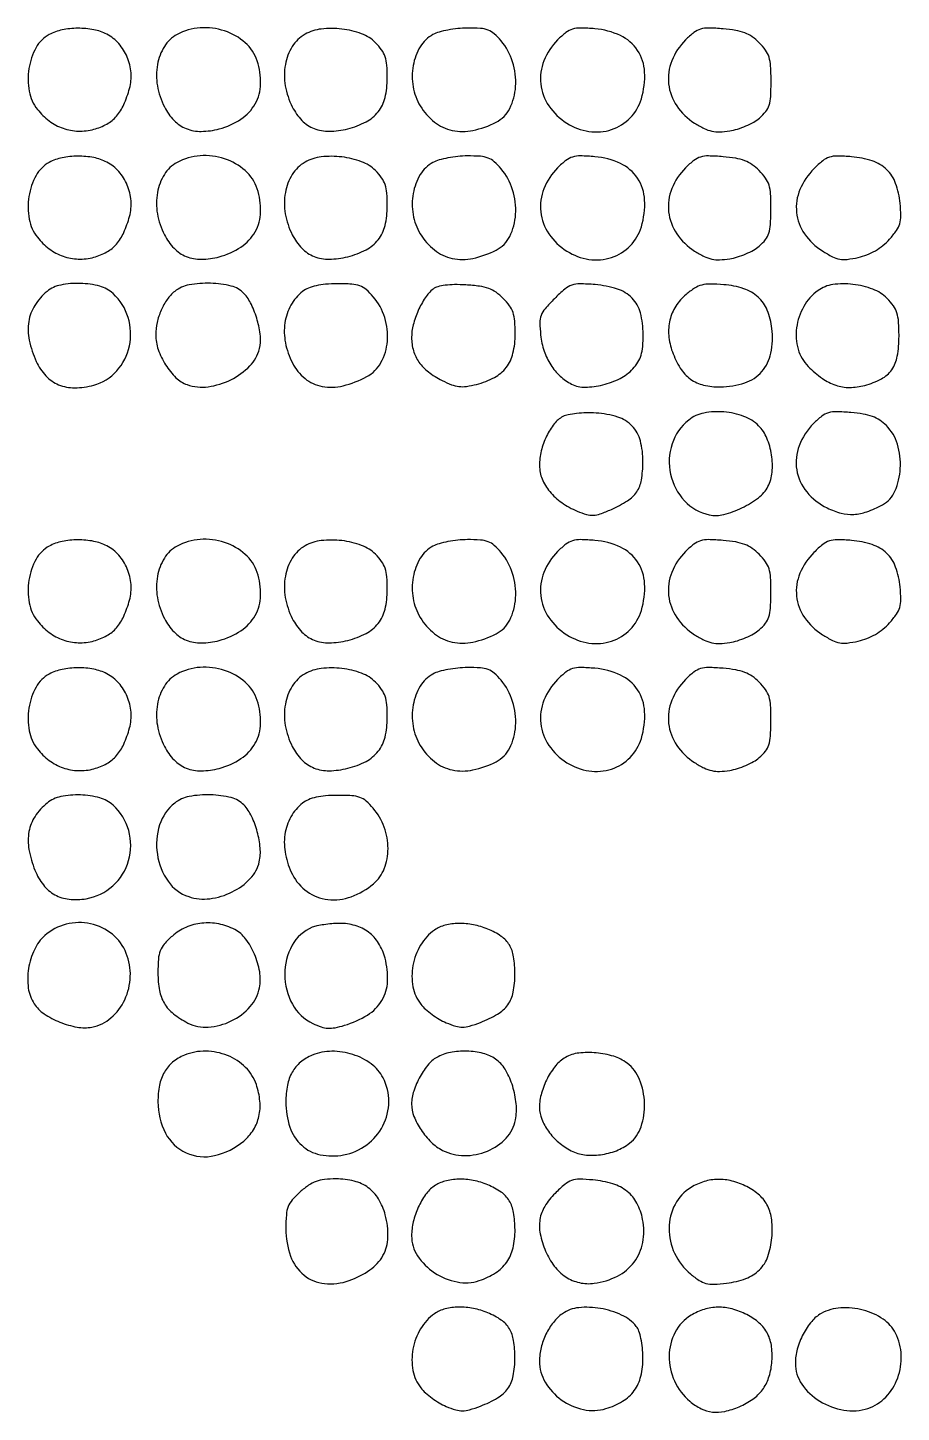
# Model space of a CAD drawing. Extents: x 21 to 1898, y 209 to 908.
# Drawn here: x 969 to 1167, y 209.1 to 523 of the extents above; entities that cross this region are included whole.
import ezdxf

# ---------------------------------------------------------------- set-up
doc = ezdxf.new("R2010")
doc.units = 0

msp = doc.modelspace()

# ---------------------------------------------------------------- linework, layer by layer
for points in [[(973.856065, 521.483598, 0.143724), (970.883801, 518.524721, 0.08648), (969.260998, 513.78127, 0.084088), (969.315975, 508.633095, 0.122623), (971.1679, 504.513679, 0.065903), (973.848416, 501.900581, 0.075848), (976.998217, 500.221969, 0.077511), (980.446547, 499.581926, 0.07309), (983.999954, 499.999987, 0.062563), (986.915071, 501.191439, 0.085529), (989.109958, 502.979476, 0.075293), (990.765701, 505.584123, 0.038), (992.066367, 509.261257, 0.086049), (992.395087, 512.810851, 0.079617), (991.531262, 516.368008, 0.080914), (989.618485, 519.428414, 0.093639), (986.914815, 521.544051, 0.072372), (983.939965, 522.572185, 0.048261), (980.343717, 522.903316, 0.048415), (976.767829, 522.53953, 0.075018)], [(1002.856065, 521.483598, 0.128871), (999.963634, 518.767446, 0.096819), (998.388703, 514.676007, 0.086142), (998.376385, 509.85296, 0.075754), (999.964018, 505.07053, 0.074754), (1002.148626, 502.016769, 0.105283), (1004.920524, 500.157631, 0.099515), (1008.331282, 499.52772, 0.06096), (1012.396573, 500.09034, 0.081479), (1017.329133, 502.304284, 0.119981), (1020.543236, 505.771817, 0.12189), (1021.773331, 510.285147, 0.085778), (1020.995969, 515.512215, 0.132361), (1018.290719, 519.62365, 0.102261), (1013.620998, 522.308686, 0.09734), (1008.058919, 523.001621, 0.10729)], [(1031.856065, 521.541041, 0.125379), (1028.959454, 518.767333, 0.096245), (1027.386906, 514.660848, 0.086118), (1027.377253, 509.846342, 0.075628), (1028.964018, 505.07053, 0.074359), (1031.14867, 502.011625, 0.106965), (1033.906497, 500.168927, 0.099202), (1037.34035, 499.550577, 0.056832), (1041.528379, 500.111463, 0.058063), (1045.6696, 501.682873, 0.107245), (1048.428162, 503.970492, 0.107727), (1049.982988, 507.187945, 0.058951), (1050.5, 511.557837, 0.01888), (1050.387926, 514.524798, 0.06139), (1050.001231, 516.450841, 0.075926), (1049.210914, 517.997772, 0.0404), (1047.81493, 519.639616, 0.108303), (1044.671348, 521.652924, 0.058888), (1040.191887, 522.731226, 0.058506), (1035.53653, 522.73918, 0.100108)], [(1060.856065, 521.483598, 0.133043), (1057.96521, 518.723954, 0.092006), (1056.361214, 514.470134, 0.086085), (1056.335479, 509.653062, 0.095575), (1057.959516, 505.298549, 0.087829), (1061.19248, 501.632866, 0.115834), (1065.206573, 499.732346, 0.106274), (1069.916195, 499.733299, 0.065167), (1075.166708, 501.603046, 0.160312), (1078.246581, 504.712481, 0.100877), (1079.581148, 509.69657, 0.09082), (1078.903632, 515.28771, 0.099773), (1076.286407, 520.071471, 0.0371), (1074.744027, 521.650454, 0.09046), (1073.356253, 522.487105, 0.073749), (1071.591748, 522.87219, 0.018851), (1068.661106, 522.959962, 0.023944), (1066.491189, 522.839111, 0.020861), (1064.239419, 522.509765, 0.021387), (1062.22666, 522.039097, 0.056351)], [(1089.116855, 520.270701, 0.101682), (1085.994976, 515.533977, 0.123047), (1085.279449, 510.273996, 0.123251), (1087.122102, 505.302199, 0.102231), (1091.197256, 501.375478, 0.103989), (1096.210844, 499.511984, 0.116703), (1101.331407, 499.9417, 0.12185), (1105.555987, 502.58197, 0.120227), (1108.088035, 506.899496, 0.084443), (1108.836703, 512.974938, 0.135758), (1107.226652, 517.903614, 0.138056), (1103.339802, 521.249952, 0.088655), (1097.551005, 522.787328, 0.015756), (1094.293028, 522.954379, 0.077579), (1092.475248, 522.707241, 0.094607), (1090.995137, 521.939262, 0.029539)], [(1118.116855, 520.270701, 0.101693), (1115.00018, 515.541649, 0.122529), (1114.279604, 510.28297, 0.123005), (1116.10688, 505.314868, 0.10298), (1120.156321, 501.401319, 0.025632), (1122.314674, 500.188792, 0.060583), (1124.051241, 499.575334, 0.063612), (1125.831734, 499.411956, 0.030763), (1128.1131, 499.634076, 0.036662), (1129.881502, 500.0516, 0.025945), (1131.793594, 500.764834, 0.026319), (1133.558577, 501.64266, 0.049092), (1134.864019, 502.559457, 0.047573), (1136.280703, 504.034097, 0.091214), (1137.047845, 505.47805, 0.063045), (1137.405783, 507.439412, 0.013647), (1137.5, 510.890689, 0.014808), (1137.398714, 514.309979, 0.059709), (1137.0286, 516.361355, 0.080428), (1136.245947, 517.947866, 0.041674), (1134.81493, 519.639616, 0.045063), (1133.213321, 520.975903, 0.059952), (1131.537907, 521.859901, 0.049806), (1129.469786, 522.423852, 0.02099), (1126.608245, 522.782581, 0.015386), (1123.30828, 522.954234, 0.077357), (1121.481929, 522.709504, 0.095142), (1119.999579, 521.942807, 0.029598)], [(973.856065, 492.483598, 0.143724), (970.883801, 489.524721, 0.08648), (969.260998, 484.78127, 0.084088), (969.315975, 479.633095, 0.122623), (971.1679, 475.513679, 0.065903), (973.848416, 472.900581, 0.075848), (976.998217, 471.221969, 0.077511), (980.446547, 470.581926, 0.07309), (983.999954, 470.999987, 0.062563), (986.915071, 472.191439, 0.085529), (989.109958, 473.979476, 0.075293), (990.765701, 476.584123, 0.038), (992.066367, 480.261257, 0.086049), (992.395087, 483.810851, 0.079617), (991.531262, 487.368008, 0.080914), (989.618485, 490.428414, 0.093639), (986.914815, 492.544051, 0.072372), (983.939965, 493.572185, 0.048261), (980.343717, 493.903316, 0.048415), (976.767829, 493.53953, 0.075018)], [(1002.856065, 492.483598, 0.128871), (999.963634, 489.767446, 0.096819), (998.388703, 485.676007, 0.086142), (998.376385, 480.85296, 0.075754), (999.964018, 476.07053, 0.074754), (1002.148626, 473.016769, 0.105283), (1004.920524, 471.157631, 0.099515), (1008.331282, 470.52772, 0.06096), (1012.396573, 471.09034, 0.081479), (1017.329133, 473.304284, 0.119981), (1020.543236, 476.771817, 0.12189), (1021.773331, 481.285147, 0.085778), (1020.995969, 486.512215, 0.132361), (1018.290719, 490.62365, 0.102261), (1013.620998, 493.308686, 0.09734), (1008.058919, 494.001621, 0.10729)], [(1031.856065, 492.541041, 0.125379), (1028.959454, 489.767333, 0.096245), (1027.386906, 485.660848, 0.086118), (1027.377253, 480.846342, 0.075628), (1028.964018, 476.07053, 0.074359), (1031.14867, 473.011625, 0.106965), (1033.906497, 471.168927, 0.099202), (1037.34035, 470.550577, 0.056832), (1041.528379, 471.111463, 0.058063), (1045.6696, 472.682873, 0.107245), (1048.428162, 474.970492, 0.107727), (1049.982988, 478.187945, 0.058951), (1050.5, 482.557837, 0.01888), (1050.387926, 485.524798, 0.06139), (1050.001231, 487.450841, 0.075926), (1049.210914, 488.997772, 0.0404), (1047.81493, 490.639616, 0.108303), (1044.671348, 492.652924, 0.058888), (1040.191887, 493.731226, 0.058506), (1035.53653, 493.73918, 0.100108)], [(1060.856065, 492.483598, 0.133043), (1057.96521, 489.723954, 0.092006), (1056.361214, 485.470134, 0.086085), (1056.335479, 480.653062, 0.095575), (1057.959516, 476.298549, 0.087829), (1061.19248, 472.632866, 0.115834), (1065.206573, 470.732346, 0.106274), (1069.916195, 470.733299, 0.065167), (1075.166708, 472.603046, 0.160312), (1078.246581, 475.712481, 0.100877), (1079.581148, 480.69657, 0.09082), (1078.903632, 486.28771, 0.099773), (1076.286407, 491.071471, 0.0371), (1074.744027, 492.650454, 0.09046), (1073.356253, 493.487105, 0.073749), (1071.591748, 493.87219, 0.018851), (1068.661106, 493.959962, 0.023944), (1066.491189, 493.839111, 0.020861), (1064.239419, 493.509765, 0.021387), (1062.22666, 493.039097, 0.056351)], [(1089.116855, 491.270701, 0.101682), (1085.994976, 486.533977, 0.123047), (1085.279449, 481.273996, 0.123251), (1087.122102, 476.302199, 0.102231), (1091.197256, 472.375478, 0.103989), (1096.210844, 470.511984, 0.116703), (1101.331407, 470.9417, 0.12185), (1105.555987, 473.58197, 0.120227), (1108.088035, 477.899496, 0.084443), (1108.836703, 483.974938, 0.135758), (1107.226652, 488.903614, 0.138056), (1103.339802, 492.249952, 0.088655), (1097.551005, 493.787328, 0.015756), (1094.293028, 493.954379, 0.077579), (1092.475248, 493.707241, 0.094607), (1090.995137, 492.939262, 0.029539)], [(1118.116855, 491.270701, 0.101693), (1115.00018, 486.541649, 0.122529), (1114.279604, 481.28297, 0.123005), (1116.10688, 476.314868, 0.10298), (1120.156321, 472.401319, 0.025632), (1122.314674, 471.188792, 0.060583), (1124.051241, 470.575334, 0.063612), (1125.831734, 470.411956, 0.030763), (1128.1131, 470.634076, 0.036225), (1129.878827, 471.04934, 0.025885), (1131.782699, 471.755462, 0.026284), (1133.535972, 472.622974, 0.049624), (1134.82693, 473.527554, 0.04933), (1136.215417, 474.983018, 0.089428), (1136.980045, 476.434356, 0.061491), (1137.347609, 478.412885, 0.013693), (1137.462911, 481.856507, 0.014473), (1137.383929, 485.31124, 0.060345), (1137.027506, 487.358774, 0.081854), (1136.251902, 488.939164, 0.041372), (1134.81493, 490.637336, 0.045021), (1133.213029, 491.975251, 0.06004), (1131.538336, 492.859763, 0.049876), (1129.470855, 493.423769, 0.020981), (1126.608245, 493.782581, 0.015386), (1123.30828, 493.954234, 0.077357), (1121.481929, 493.709504, 0.095142), (1119.999579, 492.942807, 0.029598)], [(1147.223394, 491.069547, 0.097321), (1144.040287, 486.329511, 0.125685), (1143.273852, 481.16308, 0.126906), (1145.078511, 476.298592, 0.100332), (1149.148469, 472.406275, 0.022878), (1151.413035, 471.117632, 0.073193), (1153.055174, 470.563449, 0.075091), (1154.764249, 470.513104, 0.024935), (1157.24123, 470.939087, 0.03885), (1159.242123, 471.553282, 0.038038), (1161.138775, 472.473048, 0.038207), (1162.866225, 473.66489, 0.040022), (1164.363507, 475.088908, 0.028355), (1165.919735, 477.03805, 0.083138), (1166.666509, 478.579328, 0.075119), (1166.910028, 480.36775, 0.020295), (1166.751744, 483.231848, 0.063124), (1165.736463, 487.732446, 0.115234), (1163.691946, 490.870743, 0.112491), (1160.429867, 492.825645, 0.058344), (1155.75031, 493.7708, 0.016601), (1152.5191, 493.931001, 0.080958), (1150.712492, 493.666776, 0.093678), (1149.211609, 492.859267, 0.026252)], [(973.36704, 463.227764, 0.083128), (970.584495, 460.08129, 0.101711), (969.220433, 456.407235, 0.090874), (969.341186, 452.168199, 0.054182), (970.923852, 447.359931, 0.080316), (973.090446, 444.099654, 0.108467), (975.987735, 442.083778, 0.101303), (979.620193, 441.385631, 0.062832), (983.937585, 441.983193, 0.14543), (989.155095, 445.195502, 0.13106), (992.031568, 450.865823, 0.127256), (991.743949, 457.350363, 0.13339), (988.338373, 462.75, 0.120787), (985.321607, 464.407803, 0.057607), (980.914584, 465.060284, 0.057618), (976.476856, 464.690178, 0.121216)], [(1002.301352, 463.227764, 0.073698), (1000.605679, 461.435186, 0.049571), (999.22399, 458.973341, 0.047919), (998.308753, 456.179818, 0.055267), (998, 453.395062, 0.084681), (998.565908, 450.077595, 0.056155), (1000.250123, 446.591975, 0.057473), (1002.589668, 443.681768, 0.111313), (1005.110591, 442.111292, 0.117725), (1009.865518, 441.629128, 0.082248), (1015.038924, 443.214954, 0.083964), (1019.327816, 446.336167, 0.132836), (1021.53426, 450.280482, 0.089233), (1021.727421, 453.120503, 0.041727), (1021.016117, 456.750671, 0.041579), (1019.691116, 460.270764, 0.076878), (1017.978247, 462.792974, 0.146596), (1015.129555, 464.460749, 0.052751), (1010.424661, 465.090848, 0.052626), (1005.596224, 464.71624, 0.121456)], [(1031.301352, 463.227764, 0.09957), (1028.636655, 460.104081, 0.091533), (1027.28623, 456.099244, 0.084458), (1027.402666, 451.595827, 0.069456), (1028.976864, 447.045349, 0.103586), (1031.847255, 443.482551, 0.126423), (1035.718287, 441.685298, 0.107912), (1040.464605, 441.836457, 0.061218), (1045.850263, 443.919863, 0.144725), (1049.067944, 447.095687, 0.106318), (1050.522045, 451.921741, 0.096928), (1049.913405, 457.311876, 0.098772), (1047.317345, 462.034703, 0.037255), (1045.722433, 463.666457, 0.094289), (1044.300609, 464.507795, 0.072112), (1042.445211, 464.888387, 0.015569), (1039.161106, 464.977764, 0.019637), (1036.52128, 464.863663, 0.034167), (1034.354727, 464.534509, 0.041742), (1032.619283, 463.992889, 0.070138)], [(1060.903675, 463.779792, 0.078379), (1059.108121, 461.807692, 0.040784), (1057.507335, 458.881733, 0.040396), (1056.374188, 455.661377, 0.064487), (1056, 452.772166, 0.071359), (1056.427514, 449.791909, 0.083274), (1057.67292, 447.221062, 0.074913), (1059.813624, 444.999336, 0.045701), (1062.900302, 443.050862, 0.025784), (1065.054678, 442.088294, 0.064198), (1066.727645, 441.678163, 0.064322), (1068.447998, 441.706166, 0.025965), (1070.755379, 442.165877, 0.060591), (1074.764409, 443.719039, 0.106771), (1077.461426, 446.006338, 0.105662), (1078.99118, 449.221173, 0.058464), (1079.5, 453.557837, 0.018899), (1079.387594, 456.530682, 0.061756), (1078.999318, 458.456587, 0.07611), (1078.20397, 460.006102, 0.039833), (1076.794286, 461.660259, 0.043788), (1075.14389, 463.044396, 0.066494), (1073.483375, 463.903752, 0.052976), (1071.392053, 464.413146, 0.018324), (1068.294286, 464.712779, 0.017107), (1065.731133, 464.778334, 0.029242), (1063.596177, 464.634845, 0.035102), (1061.937159, 464.305879, 0.102824)], [(1088.394997, 461.594997, 0.01859), (1086.289348, 459.326663, 0.087136), (1085.381677, 457.802823, 0.094931), (1085.086537, 456.124601, 0.024262), (1085.263031, 453.358755, 0.051206), (1086.054222, 449.728074, 0.061493), (1087.541302, 446.567012, 0.065608), (1089.653126, 444.026842, 0.072637), (1092.284992, 442.221767, 0.117565), (1095.357089, 441.52803, 0.058084), (1099.348187, 442.041696, 0.056664), (1103.271131, 443.505972, 0.086756), (1106.167758, 445.67857, 0.04977), (1107.324179, 447.18492, 0.066973), (1108.026957, 448.752199, 0.052703), (1108.390558, 450.722671, 0.019294), (1108.5, 453.557837, 0.064591), (1107.873642, 458.386232, 0.129017), (1105.991492, 461.714844, 0.123425), (1102.65052, 463.781403, 0.05646), (1097.586935, 464.784348, 0.016306), (1094.150327, 464.956769, 0.088101), (1092.311651, 464.663388, 0.093544), (1090.737978, 463.761276, 0.019586)], [(1118.237808, 462.546648, 0.075222), (1115.898563, 459.885595, 0.0839), (1114.558018, 456.746113, 0.081155), (1114.298381, 453.253188, 0.064895), (1115.113395, 449.562957, 0.053067), (1116.91809, 445.85549, 0.094734), (1119.216588, 443.37805, 0.099402), (1122.183907, 441.996318, 0.063174), (1125.98427, 441.570972, 0.076517), (1131.530327, 442.508492, 0.132891), (1135.399112, 445.067772, 0.132619), (1137.454615, 449.232948, 0.076052), (1137.696622, 454.867702, 0.070722), (1136.64451, 458.986422, 0.111287), (1134.553058, 461.959989, 0.1053), (1131.293509, 463.853819, 0.05851), (1126.768733, 464.769272, 0.017735), (1123.69391, 464.914732, 0.066768), (1121.782635, 464.681299, 0.079429), (1120.174873, 463.976014, 0.031907)], [(1148.144367, 463.438605, 0.107861), (1144.886261, 459.803658, 0.097201), (1143.284459, 455.003796, 0.101206), (1143.643736, 450.11934, 0.128259), (1145.924209, 446.229637, 0.041085), (1149.119182, 443.520613, 0.074289), (1152.166139, 441.961936, 0.082949), (1155.294701, 441.460189, 0.064222), (1158.720087, 441.924627, 0.056208), (1162.507262, 443.416806, 0.119128), (1164.853325, 445.494327, 0.109546), (1166.107293, 448.539119, 0.043139), (1166.5, 453.08226, 0.015832), (1166.395851, 456.370697, 0.060254), (1166.021378, 458.386414, 0.079241), (1165.236749, 459.961382, 0.041286), (1163.81493, 461.639616, 0.106278), (1160.572753, 463.734421, 0.061973), (1156.055341, 464.830753, 0.062767), (1151.495893, 464.780281, 0.122782)], [(1090.302554, 434.858744, 0.110182), (1088.324799, 433.226665, 0.054107), (1086.600735, 430.435226, 0.051116), (1085.40427, 427.08517, 0.060294), (1085, 423.744894, 0.09752), (1085.593863, 420.729033, 0.075665), (1087.317414, 417.853021, 0.067554), (1090.035377, 415.346459, 0.05362), (1093.53805, 413.419655, 0.026321), (1095.686494, 412.652049, 0.085347), (1097.184062, 412.471112, 0.074779), (1098.761739, 412.789813, 0.017182), (1101.2888, 413.807853, 0.036978), (1104.970601, 415.777585, 0.104998), (1107.040501, 417.802445, 0.10634), (1108.094407, 420.477647, 0.038493), (1108.44885, 424.567397, 0.064998), (1107.867207, 429.378476, 0.129363), (1106.015462, 432.70907, 0.126379), (1102.729346, 434.744895, 0.060577), (1097.81493, 435.650451, 0.020939), (1095.618927, 435.692936, 0.020621), (1093.415761, 435.552265, 0.021012), (1091.500065, 435.268577, 0.07047)], [(1118.822391, 434.082657, 0.14852), (1115.053665, 428.662959, 0.132515), (1114.715287, 421.796053, 0.134574), (1117.867432, 415.767842, 0.154846), (1123.5, 412.586055, 0.11532), (1126.766586, 412.660133, 0.049391), (1130.890876, 414.170291, 0.049369), (1134.651066, 416.467207, 0.111938), (1136.788003, 419, 0.097344), (1137.72996, 422.229422, 0.060553), (1137.606351, 426.186261, 0.0606), (1136.539185, 429.994158, 0.098089), (1134.6745, 432.780045, 0.108247), (1131.346473, 434.911999, 0.06813), (1126.820277, 435.914824, 0.068918), (1122.25613, 435.660656, 0.119323)], [(1147.116855, 433.270701, 0.105379), (1143.868687, 428.263009, 0.132284), (1143.305283, 422.779871, 0.133276), (1145.56967, 417.785098, 0.107746), (1150.217387, 414.13681, 0.047962), (1153.401404, 412.956515, 0.079232), (1156.248608, 412.667944, 0.073221), (1159.198911, 413.276163, 0.035492), (1162.723463, 414.852002, 0.169105), (1165.581607, 417.954914, 0.089831), (1166.787632, 423.102475, 0.084961), (1166.129109, 428.630914, 0.124976), (1163.639621, 432.814925, 0.05057), (1162.136599, 434.041196, 0.057398), (1160.478192, 434.880728, 0.046897), (1158.40848, 435.431806, 0.020942), (1155.608245, 435.782581, 0.015386), (1152.30828, 435.954234, 0.077357), (1150.481929, 435.709504, 0.095142), (1148.999579, 434.942807, 0.029598)], [(973.856065, 405.483598, 0.143724), (970.883801, 402.524721, 0.08648), (969.260998, 397.78127, 0.084088), (969.315975, 392.633095, 0.122623), (971.1679, 388.513679, 0.065903), (973.848416, 385.900581, 0.075848), (976.998217, 384.221969, 0.077511), (980.446547, 383.581926, 0.07309), (983.999954, 383.999987, 0.062563), (986.915071, 385.191439, 0.085529), (989.109958, 386.979476, 0.075293), (990.765701, 389.584123, 0.038), (992.066367, 393.261257, 0.086049), (992.395087, 396.810851, 0.079617), (991.531262, 400.368008, 0.080914), (989.618485, 403.428414, 0.093639), (986.914815, 405.544051, 0.072372), (983.939965, 406.572185, 0.048261), (980.343717, 406.903316, 0.048415), (976.767829, 406.53953, 0.075018)], [(1002.856065, 405.483598, 0.128871), (999.963634, 402.767446, 0.096819), (998.388703, 398.676007, 0.086142), (998.376385, 393.85296, 0.075754), (999.964018, 389.07053, 0.074754), (1002.148626, 386.016769, 0.105283), (1004.920524, 384.157631, 0.099515), (1008.331282, 383.52772, 0.06096), (1012.396573, 384.09034, 0.081479), (1017.329133, 386.304284, 0.119981), (1020.543236, 389.771817, 0.12189), (1021.773331, 394.285147, 0.085778), (1020.995969, 399.512215, 0.132361), (1018.290719, 403.62365, 0.102261), (1013.620998, 406.308686, 0.09734), (1008.058919, 407.001621, 0.10729)], [(1031.856065, 405.541041, 0.125379), (1028.959454, 402.767333, 0.096245), (1027.386906, 398.660848, 0.086118), (1027.377253, 393.846342, 0.075628), (1028.964018, 389.07053, 0.074359), (1031.14867, 386.011625, 0.106965), (1033.906497, 384.168927, 0.099202), (1037.34035, 383.550577, 0.056832), (1041.528379, 384.111463, 0.058063), (1045.6696, 385.682873, 0.107245), (1048.428162, 387.970492, 0.107727), (1049.982988, 391.187945, 0.058951), (1050.5, 395.557837, 0.01888), (1050.387926, 398.524798, 0.06139), (1050.001231, 400.450841, 0.075926), (1049.210914, 401.997772, 0.0404), (1047.81493, 403.639616, 0.108303), (1044.671348, 405.652924, 0.058888), (1040.191887, 406.731226, 0.058506), (1035.53653, 406.73918, 0.100108)], [(1060.856065, 405.483598, 0.133043), (1057.96521, 402.723954, 0.092006), (1056.361214, 398.470134, 0.086085), (1056.335479, 393.653062, 0.095575), (1057.959516, 389.298549, 0.087829), (1061.19248, 385.632866, 0.115834), (1065.206573, 383.732346, 0.106274), (1069.916195, 383.733299, 0.065167), (1075.166708, 385.603046, 0.160312), (1078.246581, 388.712481, 0.100877), (1079.581148, 393.69657, 0.09082), (1078.903632, 399.28771, 0.099773), (1076.286407, 404.071471, 0.0371), (1074.744027, 405.650454, 0.09046), (1073.356253, 406.487105, 0.073749), (1071.591748, 406.87219, 0.018851), (1068.661106, 406.959962, 0.023944), (1066.491189, 406.839111, 0.020861), (1064.239419, 406.509765, 0.021387), (1062.22666, 406.039097, 0.056351)], [(1089.116855, 404.270701, 0.101682), (1085.994976, 399.533977, 0.123047), (1085.279449, 394.273996, 0.123251), (1087.122102, 389.302199, 0.102231), (1091.197256, 385.375478, 0.103989), (1096.210844, 383.511984, 0.116703), (1101.331407, 383.9417, 0.12185), (1105.555987, 386.58197, 0.120227), (1108.088035, 390.899496, 0.084443), (1108.836703, 396.974938, 0.135758), (1107.226652, 401.903614, 0.138056), (1103.339802, 405.249952, 0.088655), (1097.551005, 406.787328, 0.015756), (1094.293028, 406.954379, 0.077579), (1092.475248, 406.707241, 0.094607), (1090.995137, 405.939262, 0.029539)], [(1118.116855, 404.270701, 0.101693), (1115.00018, 399.541649, 0.122529), (1114.279604, 394.28297, 0.123005), (1116.10688, 389.314868, 0.10298), (1120.156321, 385.401319, 0.025632), (1122.314674, 384.188792, 0.060583), (1124.051241, 383.575334, 0.063612), (1125.831734, 383.411956, 0.030763), (1128.1131, 383.634076, 0.036225), (1129.878827, 384.04934, 0.025885), (1131.782699, 384.755462, 0.026284), (1133.535972, 385.622974, 0.049624), (1134.82693, 386.527554, 0.04933), (1136.215417, 387.983018, 0.089428), (1136.980045, 389.434356, 0.061491), (1137.347609, 391.412885, 0.013693), (1137.462911, 394.856507, 0.014473), (1137.383929, 398.31124, 0.060345), (1137.027506, 400.358774, 0.081854), (1136.251902, 401.939164, 0.041372), (1134.81493, 403.637336, 0.045021), (1133.213029, 404.975251, 0.06004), (1131.538336, 405.859763, 0.049876), (1129.470855, 406.423769, 0.020981), (1126.608245, 406.782581, 0.015386), (1123.30828, 406.954234, 0.077357), (1121.481929, 406.709504, 0.095142), (1119.999579, 405.942807, 0.029598)], [(1147.223394, 404.069547, 0.097321), (1144.040287, 399.329511, 0.125685), (1143.273852, 394.16308, 0.126906), (1145.078511, 389.298592, 0.100332), (1149.148469, 385.406275, 0.022878), (1151.413035, 384.117632, 0.073193), (1153.055174, 383.563449, 0.075091), (1154.764249, 383.513104, 0.024935), (1157.24123, 383.939087, 0.03885), (1159.242123, 384.553282, 0.038038), (1161.138775, 385.473048, 0.038207), (1162.866225, 386.66489, 0.040022), (1164.363507, 388.088908, 0.028355), (1165.919735, 390.03805, 0.083138), (1166.666509, 391.579328, 0.075119), (1166.910028, 393.36775, 0.020295), (1166.751744, 396.231848, 0.063124), (1165.736463, 400.732446, 0.115234), (1163.691946, 403.870743, 0.112491), (1160.429867, 405.825645, 0.058344), (1155.75031, 406.7708, 0.016601), (1152.5191, 406.931001, 0.080958), (1150.712492, 406.666776, 0.093678), (1149.211609, 405.859267, 0.026252)], [(973.856065, 376.483598, 0.143724), (970.883801, 373.524721, 0.08648), (969.260998, 368.78127, 0.084088), (969.315975, 363.633095, 0.122623), (971.1679, 359.513679, 0.065903), (973.848416, 356.900581, 0.075848), (976.998217, 355.221969, 0.077511), (980.446547, 354.581926, 0.07309), (983.999954, 354.999987, 0.062563), (986.915071, 356.191439, 0.085529), (989.109958, 357.979476, 0.075293), (990.765701, 360.584123, 0.038), (992.066367, 364.261257, 0.086049), (992.395087, 367.810851, 0.079617), (991.531262, 371.368008, 0.080914), (989.618485, 374.428414, 0.093639), (986.914815, 376.544051, 0.072372), (983.939965, 377.572185, 0.048261), (980.343717, 377.903316, 0.048415), (976.767829, 377.53953, 0.075018)], [(1002.856065, 376.483598, 0.128871), (999.963634, 373.767446, 0.096819), (998.388703, 369.676007, 0.086142), (998.376385, 364.85296, 0.075754), (999.964018, 360.07053, 0.074754), (1002.148626, 357.016769, 0.105283), (1004.920524, 355.157631, 0.099515), (1008.331282, 354.52772, 0.06096), (1012.396573, 355.09034, 0.081479), (1017.329133, 357.304284, 0.119981), (1020.543236, 360.771817, 0.12189), (1021.773331, 365.285147, 0.085778), (1020.995969, 370.512215, 0.132361), (1018.290719, 374.62365, 0.102261), (1013.620998, 377.308686, 0.09734), (1008.058919, 378.001621, 0.10729)], [(1031.856065, 376.541041, 0.125379), (1028.959454, 373.767333, 0.096245), (1027.386906, 369.660848, 0.086118), (1027.377253, 364.846342, 0.075628), (1028.964018, 360.07053, 0.074359), (1031.14867, 357.011625, 0.106965), (1033.906497, 355.168927, 0.099202), (1037.34035, 354.550577, 0.056832), (1041.528379, 355.111463, 0.058063), (1045.6696, 356.682873, 0.107245), (1048.428162, 358.970492, 0.107727), (1049.982988, 362.187945, 0.058951), (1050.5, 366.557837, 0.01888), (1050.387926, 369.524798, 0.06139), (1050.001231, 371.450841, 0.075926), (1049.210914, 372.997772, 0.0404), (1047.81493, 374.639616, 0.108303), (1044.671348, 376.652924, 0.058888), (1040.191887, 377.731226, 0.058506), (1035.53653, 377.73918, 0.100108)], [(1060.856065, 376.483598, 0.133043), (1057.96521, 373.723954, 0.092006), (1056.361214, 369.470134, 0.086085), (1056.335479, 364.653062, 0.095575), (1057.959516, 360.298549, 0.087829), (1061.19248, 356.632866, 0.115834), (1065.206573, 354.732346, 0.106274), (1069.916195, 354.733299, 0.065167), (1075.166708, 356.603046, 0.160312), (1078.246581, 359.712481, 0.100877), (1079.581148, 364.69657, 0.09082), (1078.903632, 370.28771, 0.099773), (1076.286407, 375.071471, 0.0371), (1074.744027, 376.650454, 0.09046), (1073.356253, 377.487105, 0.073749), (1071.591748, 377.87219, 0.018851), (1068.661106, 377.959962, 0.023944), (1066.491189, 377.839111, 0.020861), (1064.239419, 377.509765, 0.021387), (1062.22666, 377.039097, 0.056351)], [(1089.116855, 375.270701, 0.101682), (1085.994976, 370.533977, 0.123047), (1085.279449, 365.273996, 0.123251), (1087.122102, 360.302199, 0.102231), (1091.197256, 356.375478, 0.103989), (1096.210844, 354.511984, 0.116703), (1101.331407, 354.9417, 0.12185), (1105.555987, 357.58197, 0.120227), (1108.088035, 361.899496, 0.084443), (1108.836703, 367.974938, 0.135758), (1107.226652, 372.903614, 0.138056), (1103.339802, 376.249952, 0.088655), (1097.551005, 377.787328, 0.015756), (1094.293028, 377.954379, 0.077579), (1092.475248, 377.707241, 0.094607), (1090.995137, 376.939262, 0.029539)], [(1118.116855, 375.270701, 0.101693), (1115.00018, 370.541649, 0.122529), (1114.279604, 365.28297, 0.123005), (1116.10688, 360.314868, 0.10298), (1120.156321, 356.401319, 0.025632), (1122.314674, 355.188792, 0.060583), (1124.051241, 354.575334, 0.063612), (1125.831734, 354.411956, 0.030763), (1128.1131, 354.634076, 0.036225), (1129.878827, 355.04934, 0.025885), (1131.782699, 355.755462, 0.026284), (1133.535972, 356.622974, 0.049624), (1134.82693, 357.527554, 0.04933), (1136.215417, 358.983018, 0.089428), (1136.980045, 360.434356, 0.061491), (1137.347609, 362.412885, 0.013693), (1137.462911, 365.856507, 0.014473), (1137.383929, 369.31124, 0.060345), (1137.027506, 371.358774, 0.081854), (1136.251902, 372.939164, 0.041372), (1134.81493, 374.637336, 0.045021), (1133.213029, 375.975251, 0.06004), (1131.538336, 376.859763, 0.049876), (1129.470855, 377.423769, 0.020981), (1126.608245, 377.782581, 0.015386), (1123.30828, 377.954234, 0.077357), (1121.481929, 377.709504, 0.095142), (1119.999579, 376.942807, 0.029598)], [(973.36704, 347.227764, 0.077788), (970.638071, 344.207076, 0.100694), (969.26048, 340.745272, 0.089653), (969.263752, 336.709832, 0.050285), (970.623951, 331.981819, 0.070635), (972.535061, 328.656707, 0.100926), (975.115088, 326.452779, 0.100131), (978.368321, 325.424379, 0.068594), (982.25115, 325.542431, 0.142998), (988.277106, 328.463994, 0.139844), (991.847928, 334.192551, 0.138698), (991.874255, 340.980663, 0.139939), (988.338373, 346.75, 0.120787), (985.321607, 348.407803, 0.057607), (980.914584, 349.060284, 0.057618), (976.476856, 348.690178, 0.121216)], [(1002.301352, 347.227764, 0.15162), (998.880436, 342.268058, 0.113333), (998.365511, 335.607689, 0.115622), (1000.799286, 329.492414, 0.162158), (1005.476864, 326.007635, 0.111563), (1010.248517, 325.545409, 0.083659), (1015.318195, 327.072458, 0.086925), (1019.43754, 330.094346, 0.137932), (1021.484298, 333.928507, 0.076416), (1021.682173, 337.032198, 0.044331), (1021.021159, 340.717649, 0.044345), (1019.721562, 344.226544, 0.076822), (1017.978247, 346.792974, 0.146596), (1015.129555, 348.460749, 0.052751), (1010.424661, 349.090848, 0.052626), (1005.596224, 348.71624, 0.121456)], [(1031.301352, 347.227764, 0.099592), (1028.631444, 344.097704, 0.09196), (1027.284097, 340.08968, 0.084636), (1027.410407, 335.576408, 0.068832), (1028.999817, 331.000358, 0.121451), (1032.3266, 327.156881, 0.126299), (1037.011366, 325.370217, 0.115296), (1042.322123, 325.991712, 0.089866), (1047.364763, 328.914695, 0.124015), (1049.810914, 332.345084, 0.09414), (1050.663698, 336.903117, 0.087359), (1049.794265, 341.76248, 0.087267), (1047.317345, 346.034703, 0.037255), (1045.722433, 347.666457, 0.094289), (1044.300609, 348.507795, 0.072112), (1042.445211, 348.888387, 0.015569), (1039.161106, 348.977764, 0.019637), (1036.52128, 348.863663, 0.034167), (1034.354727, 348.534509, 0.041742), (1032.619283, 347.992889, 0.070138)], [(972.887299, 317.190609, 0.099912), (970.487594, 313.983791, 0.071794), (969.162264, 309.698089, 0.072959), (969.114138, 305.288807, 0.111786), (970.445546, 301.723451, 0.10036), (972.703103, 299.441795, 0.05189), (976.264107, 297.556229, 0.051584), (980.184013, 296.428162, 0.090893), (983.543206, 296.442128, 0.132066), (987.859672, 298.516889, 0.106435), (990.97756, 302.634881, 0.100427), (992.240509, 307.89131, 0.104433), (991.325048, 313.145644, 0.12608), (988.163249, 317.468976, 0.11869), (983.242405, 319.859611, 0.117071), (977.717242, 319.765021, 0.120329)], [(1001.765777, 317.082029, 0.029768), (999.948996, 315.2531, 0.088114), (999.032258, 313.74698, 0.07514), (998.613519, 311.883201, 0.017753), (998.5, 308.687017, 0.044594), (998.854941, 304.715274, 0.090425), (999.952285, 301.787671, 0.09183), (1001.998945, 299.464122, 0.047104), (1005.275499, 297.357534, 0.138635), (1009.92194, 296.407258, 0.09613), (1015.12541, 297.821908, 0.095924), (1019.431243, 301.084265, 0.137278), (1021.539178, 305.357144, 0.089177), (1021.566408, 308.958186, 0.058136), (1020.388748, 312.956139, 0.059411), (1018.379831, 316.454338, 0.113883), (1015.925709, 318.538418, 0.070953), (1012.269211, 319.813709, 0.074238), (1008.459699, 319.987967, 0.076149), (1004.848243, 319.048489, 0.080853)], [(1033.5, 319.054643, 0.171364), (1028.920498, 314.973476, 0.127957), (1027.24146, 308.367913, 0.124252), (1028.981971, 301.631745, 0.157723), (1033.622513, 297.240187, 0.030711), (1035.509376, 296.478731, 0.066458), (1037.043033, 296.184658, 0.062503), (1038.658642, 296.294879, 0.024539), (1040.829925, 296.830898, 0.066398), (1046.00948, 299.166959, 0.119108), (1049.263729, 302.473698, 0.124737), (1050.560501, 306.786072, 0.076888), (1049.977976, 312.081792, 0.072769), (1048.521595, 315.44813, 0.092414), (1046.247574, 317.949109, 0.092702), (1043.231212, 319.457539, 0.073693), (1039.615141, 319.936614, 0.016782), (1037.892934, 319.852223, 0.01518), (1036.121323, 319.651388, 0.015404), (1034.54608, 319.374422, 0.045942)], [(1061.216795, 318.439296, 0.106243), (1058.057745, 315.035288, 0.08844), (1056.315163, 310.405439, 0.091001), (1056.30523, 305.579804, 0.122374), (1058.092389, 301.609676, 0.044413), (1059.155537, 300.480487, 0.024164), (1060.639769, 299.284102, 0.023893), (1062.278849, 298.204757, 0.034708), (1063.826073, 297.428205, 0.02423), (1066.013377, 296.636394, 0.076833), (1067.549062, 296.411341, 0.070832), (1069.148227, 296.651853, 0.018527), (1071.611221, 297.489325, 0.042337), (1075.503871, 299.366964, 0.104733), (1077.825772, 301.498845, 0.108218), (1079.040581, 304.342484, 0.047069), (1079.428571, 308.454862, 0.037985), (1079.129733, 312.382797, 0.097925), (1078.166285, 315.046168, 0.107279), (1076.325278, 316.998487, 0.05131), (1073.282119, 318.654904, 0.05081), (1070.021093, 319.643679, 0.052732), (1066.66862, 319.937766, 0.057109), (1063.607385, 319.531435, 0.091493)], [(1004.5, 290.054643, 0.075232), (1001.824333, 288.455597, 0.091836), (999.951247, 286.226302, 0.081754), (998.86, 283.259705, 0.04737), (998.5, 279.468343, 0.119627), (1000.220895, 272.378516, 0.168184), (1004.894744, 267.924645, 0.166665), (1011.357201, 267.290856, 0.117276), (1017.936559, 270.600072, 0.07785), (1020.151675, 273.146627, 0.085091), (1021.398803, 276.17417, 0.079326), (1021.615044, 279.621023, 0.057318), (1020.81038, 283.392991, 0.11798), (1018.37675, 287.27848, 0.097459), (1014.284414, 289.971699, 0.094032), (1009.34095, 290.975025, 0.100642)], [(1033.5, 290.054643, 0.075232), (1030.824333, 288.455597, 0.091836), (1028.951247, 286.226302, 0.081754), (1027.86, 283.259705, 0.04737), (1027.5, 279.468343, 0.079907), (1028.419119, 273.753908, 0.128069), (1031.084749, 269.628848, 0.136451), (1035.282227, 267.490775, 0.096633), (1040.597891, 267.452387, 0.113669), (1045.833742, 269.739343, 0.115314), (1049.509157, 274.076447, 0.117494), (1050.839226, 279.524008, 0.121291), (1049.543422, 284.91603, 0.114633), (1046.845275, 288.083739, 0.081942), (1042.686417, 290.214586, 0.079372), (1037.927477, 290.941414, 0.0957)], [(1062, 289.721347, 0.102476), (1059.90721, 288.071413, 0.047311), (1057.928067, 285.205549, 0.046861), (1056.480811, 281.931191, 0.081026), (1056.005292, 279, 0.094051), (1056.541976, 276.185508, 0.053471), (1058.156612, 273.105283, 0.052312), (1060.454473, 270.34474, 0.073842), (1063.046465, 268.475972, 0.119404), (1067.940567, 267.280547, 0.099939), (1073.195905, 268.331266, 0.104568), (1077.447052, 271.270484, 0.143994), (1079.544236, 275.384104, 0.069683), (1079.713784, 279.043032, 0.051971), (1078.923291, 283.010185, 0.053613), (1077.390394, 286.559826, 0.097684), (1075.341035, 288.946382, 0.096865), (1072.637287, 290.331339, 0.055616), (1069.014302, 290.950048, 0.054351), (1065.222505, 290.758131, 0.076201)], [(1090.881475, 289.553396, 0.092873), (1088.701387, 287.718959, 0.051767), (1086.785551, 284.811482, 0.050462), (1085.449052, 281.449222, 0.069489), (1085, 278.23373, 0.094984), (1085.514366, 275.550509, 0.063124), (1087.034268, 272.800338, 0.058565), (1089.341199, 270.313859, 0.05721), (1092.178983, 268.407444, 0.089729), (1095.220377, 267.472388, 0.062143), (1098.827382, 267.489821, 0.060563), (1102.422819, 268.40765, 0.074035), (1105.433379, 270.126256, 0.147321), (1108.032092, 273.830692, 0.088071), (1108.807801, 279.198598, 0.087061), (1107.687223, 284.564993, 0.138355), (1104.849673, 288.262914, 0.085644), (1101.817857, 289.804712, 0.051911), (1097.859362, 290.590072, 0.052447), (1093.899905, 290.539896, 0.099533)], [(1030.765777, 259.082029, 0.029801), (1028.946762, 257.250605, 0.0884), (1028.030636, 255.743107, 0.075047), (1027.612871, 253.874181, 0.017528), (1027.5, 250.655359, 0.08598), (1028.564816, 244.508885, 0.136597), (1031.623974, 240.1744, 0.148646), (1036.268654, 238.267557, 0.108627), (1041.836718, 238.950107, 0.066788), (1046.569733, 241.364805, 0.116245), (1049.50815, 244.620586, 0.119354), (1050.637982, 248.780989, 0.072783), (1050.03697, 253.862703, 0.069351), (1048.50842, 257.462865, 0.100489), (1046.185456, 260.005405, 0.097017), (1042.988723, 261.497737, 0.060908), (1038.880918, 262, 0.025565), (1036.248191, 261.865298, 0.060809), (1034.340237, 261.431208, 0.064407), (1032.658935, 260.569085, 0.031702)], [(1061.116873, 260.369307, 0.085726), (1059.183873, 258.44922, 0.047836), (1057.524811, 255.565768, 0.046396), (1056.383377, 252.274109, 0.060339), (1056, 249.108844, 0.146806), (1057.363362, 244.565509, 0.101157), (1061.185491, 240.737946, 0.098117), (1066.317732, 238.635071, 0.128714), (1071.35295, 238.951469, 0.06259), (1075.032955, 240.701023, 0.097856), (1077.55745, 243.119247, 0.096425), (1078.995714, 246.343822, 0.059294), (1079.44885, 250.490525, 0.037552), (1079.116146, 254.410393, 0.096697), (1078.139023, 257.066297, 0.106355), (1076.301789, 259.010008, 0.051472), (1073.282119, 260.654904, 0.050994), (1069.993415, 261.650756, 0.053954), (1066.63383, 261.934745, 0.058408), (1063.559023, 261.500952, 0.088776)], [(1088.524842, 258.724842, 0.058609), (1086.198203, 255.777912, 0.097487), (1085.096682, 252.823448, 0.092098), (1085.165938, 249.552351, 0.047769), (1086.37882, 245.635782, 0.064144), (1088.334756, 242.250288, 0.083712), (1090.943462, 239.811446, 0.090354), (1094.038614, 238.486371, 0.089459), (1097.413425, 238.331548, 0.084841), (1102.653892, 239.963394, 0.113393), (1106.461198, 243.150606, 0.117015), (1108.419686, 247.595426, 0.094539), (1108.385898, 252.825226, 0.072084), (1107.084852, 256.516175, 0.104913), (1104.890327, 259.164985, 0.09442), (1101.62115, 260.873514, 0.049416), (1097.099334, 261.764477, 0.019564), (1094.029758, 261.938618, 0.089796), (1092.276616, 261.652883, 0.091028), (1090.746665, 260.772353, 0.020406)], [(1119.353094, 260.073656, 0.13578), (1115.721714, 256.201483, 0.119858), (1114.377125, 250.819751, 0.112218), (1115.632075, 245.134299, 0.108053), (1119.230433, 240.459557, 0.029412), (1121.178632, 239.006918, 0.082982), (1122.726669, 238.322452, 0.073021), (1124.525389, 238.132998, 0.019263), (1127.416733, 238.36295, 0.058788), (1131.798854, 239.413647, 0.109003), (1134.863956, 241.377916, 0.111753), (1136.77055, 244.411226, 0.063904), (1137.680494, 248.660965, 0.046793), (1137.639077, 252.713819, 0.088487), (1136.738149, 255.843929, 0.09699), (1134.883587, 258.282774, 0.065693), (1131.986089, 260.248446, 0.051434), (1128.652676, 261.511188, 0.068399), (1125.440181, 261.907512, 0.071278), (1122.343748, 261.420035, 0.062356)], [(1061.216795, 231.439296, 0.106243), (1058.057745, 228.035288, 0.08844), (1056.315163, 223.405439, 0.091001), (1056.30523, 218.579804, 0.122374), (1058.092389, 214.609676, 0.044413), (1059.155537, 213.480487, 0.024164), (1060.639769, 212.284102, 0.023893), (1062.278849, 211.204757, 0.034708), (1063.826073, 210.428205, 0.02423), (1066.013377, 209.636394, 0.076833), (1067.549062, 209.411341, 0.070832), (1069.148227, 209.651853, 0.018527), (1071.611221, 210.489325, 0.042337), (1075.503871, 212.366964, 0.104733), (1077.825772, 214.498845, 0.108218), (1079.040581, 217.342484, 0.047069), (1079.428571, 221.454862, 0.037985), (1079.129733, 225.382797, 0.097925), (1078.166285, 228.046168, 0.107279), (1076.325278, 229.998487, 0.05131), (1073.282119, 231.654904, 0.05081), (1070.021093, 232.643679, 0.052732), (1066.66862, 232.937766, 0.057109), (1063.607385, 232.531435, 0.091493)], [(1090.216795, 231.439296, 0.073096), (1088.14683, 229.483894, 0.054125), (1086.472701, 226.812277, 0.052754), (1085.372362, 223.762143, 0.060275), (1085, 220.684519, 0.133902), (1086.302917, 215.906563, 0.104762), (1089.946974, 211.925284, 0.103006), (1094.951437, 209.717129, 0.125053), (1100.059886, 209.914213, 0.064581), (1103.84699, 211.588916, 0.099922), (1106.468634, 214.00455, 0.098431), (1107.97273, 217.276722, 0.061135), (1108.44885, 221.490525, 0.022347), (1108.326779, 223.73675, 0.027512), (1108.004929, 225.810304, 0.029963), (1107.534527, 227.517258, 0.091144), (1106.94885, 228.562841, 0.111068), (1103.616694, 231.133935, 0.066524), (1098.822204, 232.633351, 0.067558), (1093.903571, 232.807233, 0.128561)], [(1119.353094, 231.073656, 0.135829), (1115.74416, 227.224686, 0.118037), (1114.382105, 221.85084, 0.111366), (1115.580562, 216.188385, 0.110674), (1119.094787, 211.573696, 0.058429), (1121.657994, 209.884158, 0.089781), (1124.200483, 209.133821, 0.083284), (1126.982556, 209.29618, 0.044007), (1130.282119, 210.361984, 0.053346), (1133.338032, 212.059253, 0.078723), (1135.535092, 214.192642, 0.079843), (1136.944784, 216.876562, 0.056556), (1137.659668, 220.20942, 0.054635), (1137.619404, 223.917508, 0.088916), (1136.699454, 226.919244, 0.093067), (1134.83341, 229.321874, 0.065081), (1131.986089, 231.248446, 0.051434), (1128.652676, 232.511188, 0.068399), (1125.440181, 232.907512, 0.071278), (1122.343748, 232.420035, 0.062356)], [(1148.881475, 231.496912, 0.095945), (1146.69926, 229.699162, 0.052866), (1144.783842, 226.805767, 0.051276), (1143.449253, 223.431794, 0.068659), (1143, 220.175596, 0.151698), (1144.455795, 215.487686, 0.103872), (1148.517827, 211.614578, 0.098399), (1154.009228, 209.557454, 0.120842), (1159.452394, 209.984289, 0.122746), (1163.501244, 212.539915, 0.102985), (1166.197285, 216.857062, 0.099301), (1167.006266, 222.033133, 0.105506), (1165.721347, 227, 0.129203), (1162.908698, 230.204522, 0.083317), (1158.387273, 232.262841, 0.080971), (1153.306343, 232.769355, 0.109324)]]:
    msp.add_lwpolyline(points, format="xyb", close=True)

doc.saveas('drawing.dxf')
